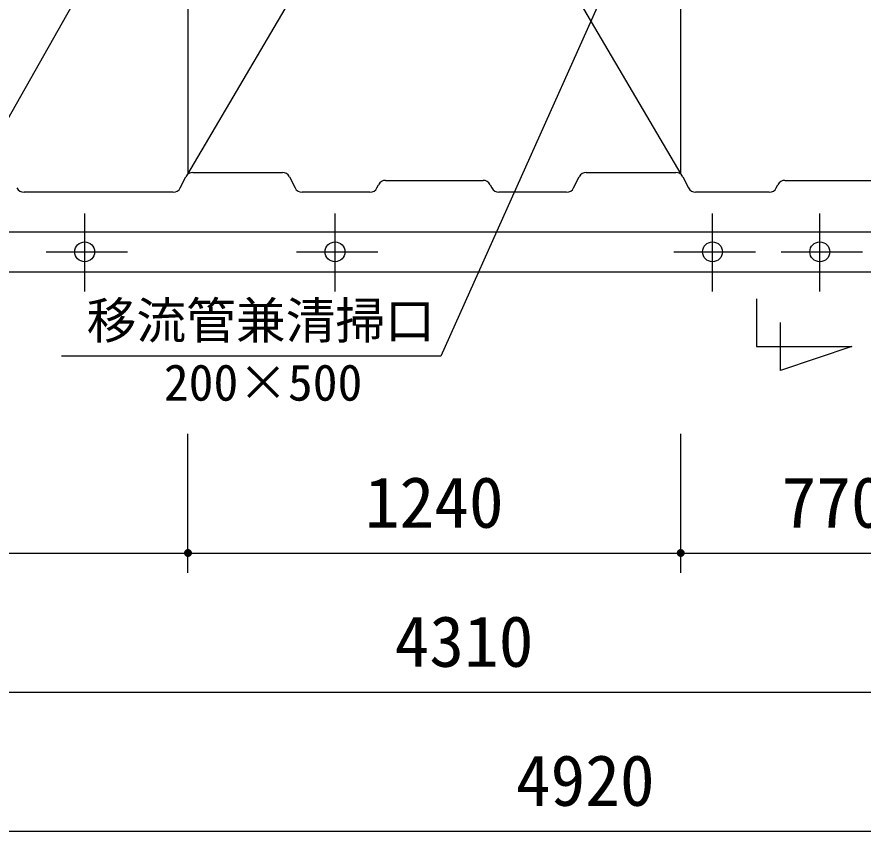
# Model space of a CAD drawing. Units: millimetres, scale not verified. Extents: x -14850 to 14850, y -10500 to 10500.
# Drawn here: x -9586 to -7456, y -1053 to 996 of the extents above; entities that cross this region are included whole.
import ezdxf
from ezdxf.enums import TextEntityAlignment as Align

# ---------------------------------------------------------------- set-up
doc = ezdxf.new("R2010")
doc.units = ezdxf.units.MM
doc.header["$LTSCALE"] = 50
for name, color, linetype, lineweight in [('0-1_躯体', 3, 'Continuous', 25), ('0-2_製作', 5, 'Continuous', 25), ('0-3_機器', 3, 'Continuous', 25), ('0-6_文字', 5, 'Continuous', 25)]:
    doc.layers.add(name, color=color, linetype=linetype, lineweight=lineweight)
doc.styles.add('ＭＳ ゴシック', font='')
doc.styles.get('ＭＳ ゴシック').set_extended_font_data('MS Gothic')

msp = doc.modelspace()

# ---------------------------------------------------------------- linework, layer by layer
at = {"layer": '0-1_躯体'}
for p, q in [((-9155.34, 2709), (-9155.34, 600.45)), ((-7915.34, 600.45), (-7915.34, 2709)), ((-9155.34, 600.45), (-8552.98, 1624.72)), ((-8517.7, 1624.72), (-7915.34, 600.45)), ((-9235.02, 1399.89), (-9922.68, 186.15)), ((-7956.06, 1399.65), (-8519.21, 142.44)), ((-9142.98, 604.72), (-8917.7, 604.72)), ((-8152.98, 604.72), (-7927.7, 604.72)), ((-9174.81, 565.78), (-9160.87, 593.67)), ((-8899.81, 593.67), (-8885.87, 565.78)), ((-8657.98, 584.72), (-8412.7, 584.72)), ((-8184.81, 565.78), (-8170.87, 593.67)), ((-7909.81, 593.67), (-7895.87, 565.78)), ((-7652.98, 584.72), (-7407.7, 584.72)), ((-9192.7, 554.72), (-9567.98, 554.72)), ((-8697.7, 554.72), (-8867.98, 554.72)), ((-8679.81, 565.78), (-8675.87, 573.67)), ((-8394.81, 573.67), (-8390.87, 565.78)), ((-8202.7, 554.72), (-8372.98, 554.72)), ((-7692.7, 554.72), (-7877.98, 554.72)), ((-7674.81, 565.78), (-7670.87, 573.67)), ((-10156.99, 454.72), (-7170.34, 454.72)), ((-7724.53, 286.44), (-7724.53, 166.44)), ((-8519.21, 142.44), (-9473.91, 142.44))]:
    msp.add_line(p, q, dxfattribs=at)
msp.add_lwpolyline([(-7724.53, 166.44), (-7484.53, 166.44), (-7664.53, 106.44), (-7664.53, 226.44)], dxfattribs=at)
for centre, start, end in [((-9142.98, 584.72), 90, 153.43494), ((-8917.7, 584.72), 26.56505, 90), ((-8152.98, 584.72), 90, 153.43494), ((-7927.7, 584.72), 26.56505, 90), ((-8657.98, 564.72), 90, 153.43494), ((-8412.7, 564.72), 26.56505, 90), ((-7652.98, 564.72), 90, 153.43494), ((-9567.98, 574.72), 206.56503, 270), ((-9192.7, 574.72), 270, 333.43494), ((-8867.98, 574.72), 206.56503, 270), ((-8697.7, 574.72), 270, 333.43494), ((-8372.98, 574.72), 206.56503, 270), ((-8202.7, 574.72), 270, 333.43494), ((-7877.98, 574.72), 206.56503, 270), ((-7692.7, 574.72), 270, 333.43494)]:
    msp.add_arc(centre, 20, start, end, dxfattribs=at)
at = {"layer": '0-2_製作', "color": 2}
for p, q in [((-9155.34, -403.4), (-9155.34, -53.78)), ((-7915.34, -403.4), (-7915.34, -53.78)), ((-10615.34, -353.4), (-9155.34, -353.4)), ((-9155.34, -353.4), (-7915.34, -353.4)), ((-7915.34, -353.4), (-7145.34, -353.4)), ((-10615.34, -703.4), (-6305.34, -703.4)), ((-10615.34, -1053.4), (-5695.34, -1053.4))]:
    msp.add_line(p, q, dxfattribs=at)
at = {"layer": '0-2_製作'}
for points in [[(-9165.32, -352.78), (-9155.34, -353.4), (-9165.34, -353.4)], [(-9155.34, -353.4), (-9165.26, -354.66), (-9165.34, -353.4)], [(-9165.17, -351.53), (-9155.34, -353.4), (-9165.32, -352.78)], [(-9155.34, -353.4), (-9165.03, -355.89), (-9165.26, -354.66)], [(-9164.85, -350.31), (-9155.34, -353.4), (-9165.17, -351.53)], [(-9155.34, -353.4), (-9164.64, -357.09), (-9165.03, -355.89)], [(-9164.39, -349.15), (-9155.34, -353.4), (-9164.85, -350.31)], [(-9155.34, -353.4), (-9164.11, -358.22), (-9164.64, -357.09)], [(-9163.79, -348.05), (-9155.34, -353.4), (-9164.39, -349.15)], [(-9155.34, -353.4), (-9163.43, -359.28), (-9164.11, -358.22)], [(-9163.05, -347.03), (-9155.34, -353.4), (-9163.79, -348.05)], [(-9155.34, -353.4), (-9162.63, -360.25), (-9163.43, -359.28)], [(-9162.19, -346.11), (-9155.34, -353.4), (-9163.05, -347.03)], [(-9155.34, -353.4), (-9161.72, -361.11), (-9162.63, -360.25)], [(-9161.22, -345.31), (-9155.34, -353.4), (-9162.19, -346.11)], [(-9155.34, -353.4), (-9160.7, -361.85), (-9161.72, -361.11)], [(-9160.16, -344.64), (-9155.34, -353.4), (-9161.22, -345.31)], [(-9155.34, -353.4), (-9159.6, -362.45), (-9160.7, -361.85)], [(-9159.02, -344.11), (-9155.34, -353.4), (-9160.16, -344.64)], [(-9155.34, -353.4), (-9158.43, -362.92), (-9159.6, -362.45)], [(-9157.83, -343.72), (-9155.34, -353.4), (-9159.02, -344.11)], [(-9155.34, -353.4), (-9157.22, -363.23), (-9158.43, -362.92)], [(-9156.6, -343.48), (-9155.34, -353.4), (-9157.83, -343.72)], [(-9155.34, -353.4), (-9155.97, -363.38), (-9157.22, -363.23)], [(-9155.34, -343.4), (-9155.34, -353.4), (-9156.6, -343.48)], [(-9155.34, -353.4), (-9155.34, -363.4), (-9155.97, -363.38)], [(-9155.34, -343.4), (-9145.34, -353.4), (-9155.34, -353.4)], [(-9154.71, -343.42), (-9145.34, -353.4), (-9155.34, -343.4)], [(-9155.34, -353.4), (-9154.09, -363.33), (-9155.34, -363.4)], [(-9145.34, -353.4), (-9154.09, -363.33), (-9155.34, -353.4)], [(-9153.47, -343.58), (-9145.34, -353.4), (-9154.71, -343.42)], [(-9145.34, -353.4), (-9152.86, -363.09), (-9154.09, -363.33)], [(-9152.25, -343.89), (-9145.34, -353.4), (-9153.47, -343.58)], [(-9145.34, -353.4), (-9151.66, -362.7), (-9152.86, -363.09)], [(-9151.08, -344.36), (-9145.34, -353.4), (-9152.25, -343.89)], [(-9145.34, -353.4), (-9150.52, -362.17), (-9151.66, -362.7)], [(-9149.98, -344.96), (-9145.34, -353.4), (-9151.08, -344.36)], [(-9145.34, -353.4), (-9149.46, -361.49), (-9150.52, -362.17)], [(-9148.97, -345.7), (-9145.34, -353.4), (-9149.98, -344.96)], [(-9145.34, -353.4), (-9148.5, -360.69), (-9149.46, -361.49)], [(-9148.05, -346.56), (-9145.34, -353.4), (-9148.97, -345.7)], [(-9145.34, -353.4), (-9147.64, -359.78), (-9148.5, -360.69)], [(-9147.25, -347.53), (-9145.34, -353.4), (-9148.05, -346.56)], [(-9145.34, -353.4), (-9146.9, -358.76), (-9147.64, -359.78)], [(-9146.58, -348.59), (-9145.34, -353.4), (-9147.25, -347.53)], [(-9145.34, -353.4), (-9146.29, -357.66), (-9146.9, -358.76)], [(-9146.04, -349.72), (-9145.34, -353.4), (-9146.58, -348.59)], [(-9145.34, -353.4), (-9145.83, -356.49), (-9146.29, -357.66)], [(-9145.66, -350.92), (-9145.34, -353.4), (-9146.04, -349.72)], [(-9145.34, -353.4), (-9145.52, -355.28), (-9145.83, -356.49)], [(-9145.42, -352.15), (-9145.34, -353.4), (-9145.66, -350.92)], [(-9145.34, -353.4), (-9145.36, -354.03), (-9145.52, -355.28)], [(-7925.32, -352.78), (-7915.34, -353.4), (-7925.34, -353.4)], [(-7915.34, -353.4), (-7925.26, -354.66), (-7925.34, -353.4)], [(-7925.17, -351.53), (-7915.34, -353.4), (-7925.32, -352.78)], [(-7915.34, -353.4), (-7925.03, -355.89), (-7925.26, -354.66)], [(-7924.85, -350.31), (-7915.34, -353.4), (-7925.17, -351.53)], [(-7915.34, -353.4), (-7924.64, -357.09), (-7925.03, -355.89)], [(-7924.39, -349.15), (-7915.34, -353.4), (-7924.85, -350.31)], [(-7915.34, -353.4), (-7924.11, -358.22), (-7924.64, -357.09)], [(-7923.79, -348.05), (-7915.34, -353.4), (-7924.39, -349.15)], [(-7915.34, -353.4), (-7923.43, -359.28), (-7924.11, -358.22)], [(-7923.05, -347.03), (-7915.34, -353.4), (-7923.79, -348.05)], [(-7915.34, -353.4), (-7922.63, -360.25), (-7923.43, -359.28)], [(-7922.19, -346.11), (-7915.34, -353.4), (-7923.05, -347.03)], [(-7915.34, -353.4), (-7921.72, -361.11), (-7922.63, -360.25)], [(-7921.22, -345.31), (-7915.34, -353.4), (-7922.19, -346.11)], [(-7915.34, -353.4), (-7920.7, -361.85), (-7921.72, -361.11)], [(-7920.16, -344.64), (-7915.34, -353.4), (-7921.22, -345.31)], [(-7915.34, -353.4), (-7919.6, -362.45), (-7920.7, -361.85)], [(-7919.02, -344.11), (-7915.34, -353.4), (-7920.16, -344.64)], [(-7915.34, -353.4), (-7918.43, -362.92), (-7919.6, -362.45)], [(-7917.83, -343.72), (-7915.34, -353.4), (-7919.02, -344.11)], [(-7915.34, -353.4), (-7917.22, -363.23), (-7918.43, -362.92)], [(-7916.6, -343.48), (-7915.34, -353.4), (-7917.83, -343.72)], [(-7915.34, -353.4), (-7915.97, -363.38), (-7917.22, -363.23)], [(-7915.34, -343.4), (-7915.34, -353.4), (-7916.6, -343.48)], [(-7915.34, -353.4), (-7915.34, -363.4), (-7915.97, -363.38)], [(-7915.34, -343.4), (-7905.34, -353.4), (-7915.34, -353.4)], [(-7914.71, -343.42), (-7905.34, -353.4), (-7915.34, -343.4)], [(-7915.34, -353.4), (-7914.09, -363.33), (-7915.34, -363.4)], [(-7905.34, -353.4), (-7914.09, -363.33), (-7915.34, -353.4)], [(-7913.47, -343.58), (-7905.34, -353.4), (-7914.71, -343.42)], [(-7905.34, -353.4), (-7912.86, -363.09), (-7914.09, -363.33)], [(-7912.25, -343.89), (-7905.34, -353.4), (-7913.47, -343.58)], [(-7905.34, -353.4), (-7911.66, -362.7), (-7912.86, -363.09)], [(-7911.08, -344.36), (-7905.34, -353.4), (-7912.25, -343.89)], [(-7905.34, -353.4), (-7910.52, -362.17), (-7911.66, -362.7)], [(-7909.98, -344.96), (-7905.34, -353.4), (-7911.08, -344.36)], [(-7905.34, -353.4), (-7909.46, -361.49), (-7910.52, -362.17)], [(-7908.97, -345.7), (-7905.34, -353.4), (-7909.98, -344.96)], [(-7905.34, -353.4), (-7908.5, -360.69), (-7909.46, -361.49)], [(-7908.05, -346.56), (-7905.34, -353.4), (-7908.97, -345.7)], [(-7905.34, -353.4), (-7907.64, -359.78), (-7908.5, -360.69)], [(-7907.25, -347.53), (-7905.34, -353.4), (-7908.05, -346.56)], [(-7905.34, -353.4), (-7906.9, -358.76), (-7907.64, -359.78)], [(-7906.58, -348.59), (-7905.34, -353.4), (-7907.25, -347.53)], [(-7905.34, -353.4), (-7906.29, -357.66), (-7906.9, -358.76)], [(-7906.04, -349.72), (-7905.34, -353.4), (-7906.58, -348.59)], [(-7905.34, -353.4), (-7905.83, -356.49), (-7906.29, -357.66)], [(-7905.66, -350.92), (-7905.34, -353.4), (-7906.04, -349.72)], [(-7905.34, -353.4), (-7905.52, -355.28), (-7905.83, -356.49)], [(-7905.42, -352.15), (-7905.34, -353.4), (-7905.66, -350.92)], [(-7905.34, -353.4), (-7905.36, -354.03), (-7905.52, -355.28)]]:
    msp.add_solid(points, dxfattribs=at)
at = {"layer": '0-3_機器', "color": 2}
msp.add_lwpolyline([(-10860.34, 2954.72), (-10860.34, 354.72), (-5595.34, 354.72)], dxfattribs=at)
at = {"layer": '0-6_文字', "color": 7}
for p, q in [((-9415.34, 304.52), (-9415.34, 501)), ((-8785.34, 304.52), (-8785.34, 501)), ((-7835.34, 304.52), (-7835.34, 501)), ((-7565.34, 304.52), (-7565.34, 501)), ((-9512.67, 404.72), (-9307.52, 404.72)), ((-8882.67, 404.72), (-8677.52, 404.72)), ((-7932.67, 404.72), (-7727.52, 404.72)), ((-7662.67, 404.72), (-7457.52, 404.72))]:
    msp.add_line(p, q, dxfattribs=at)
for centre in [(-9415.34, 404.72), (-8785.34, 404.72), (-7835.34, 404.72), (-7565.34, 404.72)]:
    msp.add_circle(centre, 25, dxfattribs=at)

# ---------------------------------------------------------------- texts
at = {"layer": '0-1_躯体', "color": 4, "style": 'ＭＳ ゴシック'}
msp.add_text('移流管兼清掃口', height=91.79, dxfattribs=at).set_placement((-9410.39, 158.4), align=Align.BOTTOM_LEFT)
at = {"layer": '0-2_製作', "color": 4, "style": 'ＭＳ ゴシック'}
for s, p in [('1240', (-8710.34, -328.4)), ('770', (-7661.59, -328.4)), ('4310', (-8635.34, -678.4)), ('4920', (-8330.34, -1028.4))]:
    msp.add_text(s, height=128.4, dxfattribs=at).set_placement(p, align=Align.BOTTOM_LEFT)
at = {"layer": '0-3_機器', "color": 4, "style": 'ＭＳ ゴシック'}
msp.add_text('200×500', height=91.79, dxfattribs=at).set_placement((-9216.11, 2.53), align=Align.BOTTOM_LEFT)

doc.saveas('drawing.dxf')
